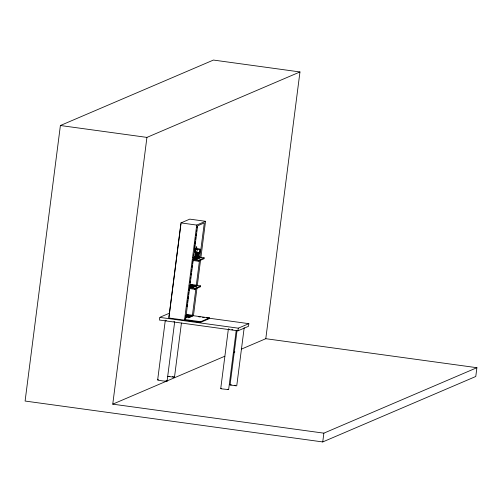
<?xml version="1.0" encoding="UTF-8"?>
<svg xmlns="http://www.w3.org/2000/svg" width="502" height="502" viewBox="0 0 502 502"><rect width="100%" height="100%" fill="white"/><g stroke="black" fill="none" stroke-linecap="round" stroke-linejoin="round"><path stroke-width="0.75" d="M169.802 376.368L167.712 376.374L174.489 377.234L181.435 323.006M228.385 328.873L220.742 388.523L221.52 388.843L228.636 389.608L236.178 330.73M228.636 389.608L227.852 389.288M237.026 330.642L230.073 384.94L236.078 385.825L236.749 385.793L244.192 327.687M265.79 338.699L299.964 71.949L213.432 60.058L60.397 125.513L25.1 401.048L322.742 441.942L475.777 376.487L476.9 367.702L265.79 338.699L241.362 349.147M476.9 367.702L323.865 433.157L112.755 404.154L146.929 137.397L299.964 71.949M159.416 319.354L159.674 317.371L238.299 328.176L248.841 323.664L248.509 326.306L237.961 330.818L159.335 320.012M157.666 379.876L165.309 320.22M200.875 257.67L205.531 221.294L189.8 219.129L180.971 222.907L168.791 317.986L200.605 322.359L209.434 318.582L209.522 317.929L193.439 315.72L191.996 316.097M168.992 317.283L180.94 224.024M167.084 381.131L174.627 322.259M209.522 317.929L200.687 321.707L184.604 319.498L196.702 225.072L205.531 221.294M186.964 306.609L187.265 304.294M187.459 302.75L187.754 300.434M187.955 298.885L188.25 296.569M188.545 294.254L188.746 292.71M189.041 290.394L189.241 288.845M190.032 282.67L190.233 281.126M190.528 278.805L190.722 277.261M191.024 274.945L191.218 273.402M191.519 271.08L191.714 269.536M192.009 267.221L192.21 265.677M192.504 263.362L192.799 261.04M193.496 255.637L193.69 254.094M194.487 247.913L194.782 245.597M194.977 244.054L195.278 241.732M195.573 239.416L195.774 237.873M196.069 235.557L196.263 234.007M196.564 231.692L196.759 230.148M197.054 227.833L197.311 226.264M200.242 249.262L195.473 248.728L200.242 249.262L199.645 252.845L195.021 252.249L195.203 250.843M195.422 250.749L195.021 252.249M195.523 251.301L195.767 249.431L197.317 249.538L197.079 251.402L194.274 251.125M194.92 256.516L195.466 252.255M195.937 247.103C196 247.084 197.173 247.222 196.615 247.248C195.021 253.648 197.725 242.736 196.426 248.791M195.435 256.585L195.981 252.318M195.579 256.61L196.125 252.343M196.094 256.673L196.64 252.412M196.232 256.698L196.778 252.431M188.808 317.741L188.94 316.712L189.944 316.285L189.812 317.314L188.808 317.741L185.74 317.32M192.605 287.696L192.737 286.661L193.741 286.234L193.609 287.263L192.605 287.696L189.536 287.269M196.194 259.672L196.326 258.643L197.33 258.216L197.198 259.245L196.194 259.672L193.126 259.252M196.746 256.76L197.292 252.5M196.878 256.786L197.43 252.525M197.399 256.855L197.945 252.588M197.65 256.892L198.196 252.625M191.174 315.758L190.176 316.185L190.045 317.214L191.042 316.787L191.174 315.758L186.568 315.124M194.029 286.109L193.897 287.144L194.895 286.711L195.027 285.682L190.421 285.048L189.423 285.475L194.029 286.109L195.027 285.682M198.616 257.664L197.619 258.091L197.487 259.12L198.485 258.693L198.616 257.664L194.01 257.03M198.165 256.955L198.71 252.694M198.309 256.98L198.855 252.719M194.669 289.277L194.782 288.424L200.605 285.933L200.499 286.786L194.669 289.277L189.687 288.594M198.265 261.216L198.372 260.369L204.201 257.877L204.094 258.725L198.265 261.216L193.283 260.532M198.823 257.049L199.369 252.782M191.419 315.651L186.813 315.018L187.811 314.591L192.423 315.225L191.419 315.651L191.287 316.68L192.291 316.254L195.943 288.204M195.272 285.582L190.666 284.948L191.664 284.521L196.276 285.149L195.272 285.582L195.14 286.611L197.261 285.651M198.861 257.557L194.255 256.924L195.253 256.497L199.865 257.131L198.861 257.557L198.729 258.586L199.733 258.16L204.308 222.919L197.619 225.781L185.671 319.04L184.604 319.498M200.022 249.356L199.645 252.845M196.144 286.648L199.526 260.224M193.439 315.72L197.004 287.859M197.305 285.538L200.574 259.992M200.605 322.359L200.687 321.707M237.961 330.818L238.299 328.176M322.742 441.942L323.865 433.157M199.79 258.047L200.856 257.595M160.376 317.069L168.81 313.461M184.303 319.385L185.194 319.008M112.755 404.154L224.84 356.219M233.461 352.529L234.898 351.915M230.079 384.871L231.372 384.871M220.742 388.523L221.533 388.479M196.125 247.185L196.357 247.317M196.872 252.431L197.198 252.5M195.014 256.516L195.033 256.547M195.673 256.604L195.711 256.641M198.403 256.98L198.541 256.993M197.537 252.519L197.543 252.556M196.169 247.116L196.615 247.273M197.863 256.898L197.888 256.942M231.798 329.638L232.84 329.77M60.397 125.513L146.929 137.397M180.971 222.907L196.702 225.072M194.581 248.91L196.621 249.187M194.512 249.262L195.767 249.431M194.343 250.774L195.698 250.962M196 252.261L199.708 252.813M200.38 257.35L204.201 257.877M193.778 257.564L197.619 258.091M192.718 257.582L197.33 258.216M193.257 258.223L196.326 258.643M192.674 259.584L198.372 260.369M196.784 285.412L200.605 285.933M189.128 285.6L193.741 286.234M189.668 286.24L192.737 286.661M189.794 287.74L194.782 288.424M198.736 316.781L200.279 316.994M202.595 317.308L204.132 317.521M206.447 317.841L248.841 323.664M185.809 315.281L187.34 315.494M186.336 315.658L190.176 316.185M186.104 315.758L189.944 316.285M185.872 316.291L188.94 316.712M234.71 385.266L235.469 385.398M172.418 376.701L174.489 377.171M228.648 329.055L229.163 329.186M174.458 321.537A4.763 0.351 7.3 0 1 173.887 321.55M166.4 320.615A4.763 0.351 7.3 0 1 165.735 320.458M165.993 380.736A4.763 0.351 7.3 0 1 165.716 381.175A4.763 0.351 7.3 0 1 159.341 380.384A4.763 0.351 7.3 0 1 158.5 379.807"/></g></svg>
